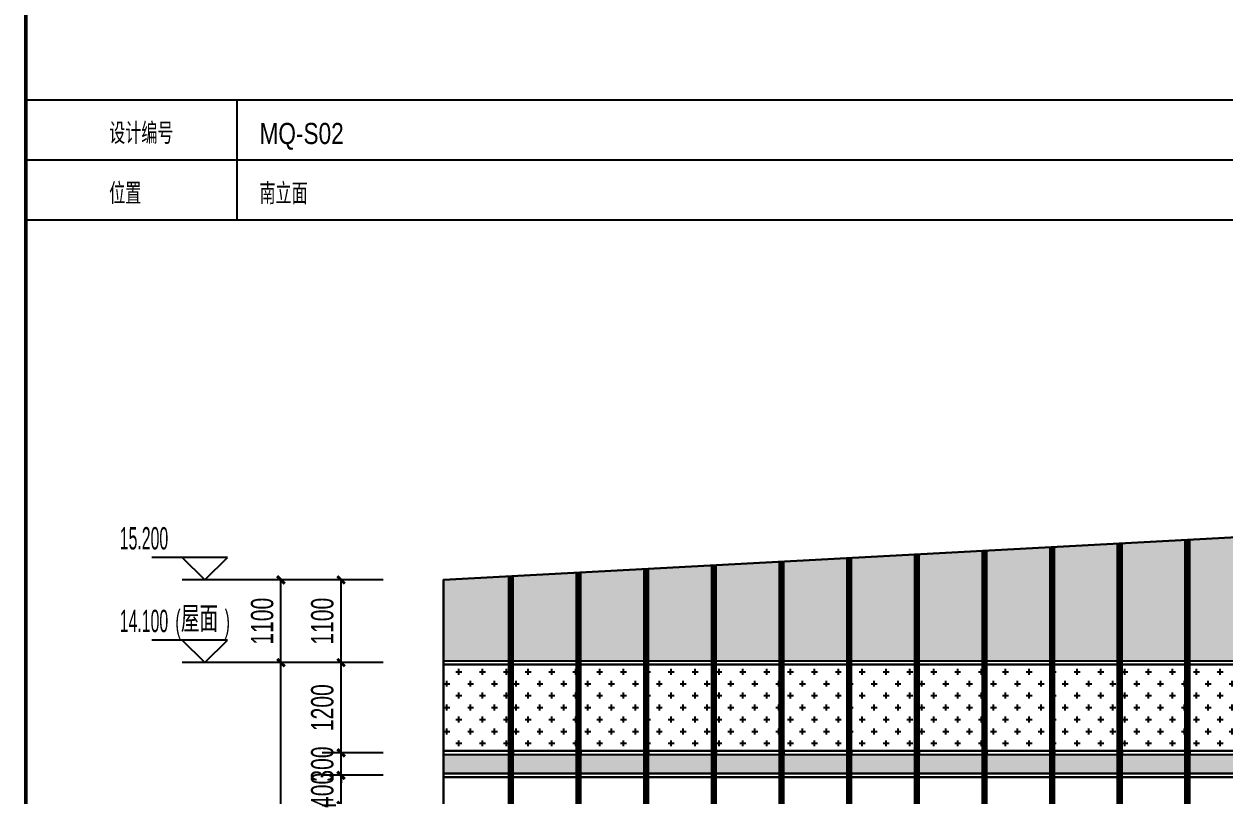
# Model space of a CAD drawing. Extents: x -483182 to 812890, y -390528 to -214858.
# Drawn here: x -207405 to -191442, y -338643 to -328385 of the extents above; entities that cross this region are included whole.
import ezdxf

# ---------------------------------------------------------------- set-up
doc = ezdxf.new("R2010")
doc.units = 0
doc.header["$LTSCALE"] = 1000
doc.header["$MEASUREMENT"] = 0
doc.linetypes.add('ACAD_ISO05W100', pattern=[34, 24, -3, 0.5, -3, 0.5, -3])
for name, color, linetype in [('01-标注_尺寸', 124, 'Continuous'), ('01-标注_标高', 200, 'Continuous'), ('01-标注_轴线坐标', 132, 'Continuous'), ('02-TEXT_标注', 130, 'Continuous'), ('05-填充_156', 156, 'Continuous'), ('05-填充_168', 168, 'Continuous'), ('05-填充_18', 18, 'Continuous'), ('A-0-图名图例', 2, 'Continuous'), ('A-C_幕墙龙骨', 133, 'Continuous'), ('A-C_窗', 140, 'Continuous')]:
    doc.layers.add(name, color=color, linetype=linetype)
doc.styles.add('_TCH_DIM', font='ros.shx', dxfattribs={"width": 0.75, "bigfont": 'jd.shx'})
doc.styles.add('_TCH_DIM_T3', font='ros.shx', dxfattribs={"width": 0.705882, "bigfont": 'jd.shx'})
doc.dimstyles.new('_TCH_ARCH&&100', dxfattribs={"dimtxt": 297.5, "dimasz": 100, "dimexe": 250, "dimexo": 300, "dimgap": 100, "dimtad": 1, "dimdec": 0, "dimzin": 0, "dimdsep": 46, "dimtxsty": '_TCH_DIM_T3', "dimblk": 'ARCHTICK', "dimcen": 0.09, "dimclrt": 7, "dimazin": 2, "dimtfac": 1, "dimtdec": 0, "dimtix": 1, "dimtmove": 2, "dimatfit": 3, "dimfxl": 0, "dimtolj": 1, "dimtzin": 0, "dimarcsym": 0})

# ---------------------------------------------------------------- blocks, each defined once
blk = doc.blocks.new('*U31')
at = {"layer": '05-填充_156'}
h = blk.add_hatch(dxfattribs=at)
h.set_pattern_fill('CROSS', color=136, scale=100)
h.set_pattern_definition([(0, (-32147, 313554.43), (158.75, 158.75), [79.375, -238.125]), (90, (-32107.32, 313514.74), (-158.75, 158.75), [79.375, -238.125])])
h.paths.add_polyline_path([(0, 1500), (840, 1500), (840, 350), (0, 350)])
at = {"layer": '05-填充_168'}
h = blk.add_hatch(color=256, dxfattribs=at)
h.dxf.hatch_style = 1
h.paths.add_polyline_path([(0, 300), (840, 300), (840, 50), (0, 50)])
for points in [[(0, 1550), (840, 1550)], [(0, 1500), (840, 1500)], [(0, 350), (840, 350)], [(0, 300), (840, 300)], [(0, 50), (840, 50)], [(0, 0), (840, 0)]]:
    blk.add_lwpolyline(points)
for points in [[(840, 1500), (0, 1500), (0, 1550), (840, 1550)], [(0, 1500), (840, 1500), (840, 350), (0, 350)], [(0, 300), (840, 300), (840, 350), (0, 350)], [(0, 300), (840, 300), (840, 50), (0, 50)], [(840, 0), (0, 0), (0, 50), (840, 50)]]:
    blk.add_lwpolyline(points, close=True)
blk = doc.blocks.new('*U119')
at = {"layer": 'A-C_窗'}
blk.add_blockref('*U31', (-420, -775), dxfattribs=at)
blk = doc.blocks.new('*U120')
at = {"layer": 'A-C_窗', "color": 0, "linetype": 'ByBlock', "lineweight": -2, "transparency": 16777216}
for p in [(0, 0), (900, 0), (1800, 0), (2700, 0), (3600, 0), (4500, 0), (5400, 0), (6300, 0), (7200, 0), (8100, 0), (9000, 0)]:
    blk.add_blockref('*U119', p, dxfattribs=at)
blk = doc.blocks.new('*U115')
at = {"layer": '05-填充_156'}
h = blk.add_hatch(dxfattribs=at)
h.set_pattern_fill('CROSS', color=136, scale=100)
h.set_pattern_definition([(0, (-32117, 313554.43), (158.75, 158.75), [79.375, -238.125]), (90, (-32077.32, 313514.74), (-158.75, 158.75), [79.375, -238.125])])
h.paths.add_polyline_path([(0, 1500), (870, 1500), (870, 350), (0, 350)])
at = {"layer": '05-填充_168'}
h = blk.add_hatch(color=256, dxfattribs=at)
h.dxf.hatch_style = 1
h.paths.add_polyline_path([(0, 300), (870, 300), (870, 50), (0, 50)])
for points in [[(0, 1550), (870, 1550)], [(0, 1500), (870, 1500)], [(0, 350), (870, 350)], [(0, 300), (870, 300)], [(0, 50), (870, 50)], [(0, 0), (870, 0)]]:
    blk.add_lwpolyline(points)
for points in [[(870, 1500), (0, 1500), (0, 1550), (870, 1550)], [(0, 1500), (870, 1500), (870, 350), (0, 350)], [(0, 300), (870, 300), (870, 350), (0, 350)], [(0, 300), (870, 300), (870, 50), (0, 50)], [(870, 0), (0, 0), (0, 50), (870, 50)]]:
    blk.add_lwpolyline(points, close=True)
blk = doc.blocks.new('lkjgliutg')
at = {"layer": '05-填充_156'}
h = blk.add_hatch(dxfattribs=at)
h.set_pattern_fill('CROSS', color=136, scale=100)
h.set_pattern_definition([(0, (-157917.5, 360570.43), (158.75, 158.75), [79.375, -238.125]), (90, (-157877.81, 360530.74), (-158.75, 158.75), [79.375, -238.125])])
h.paths.add_polyline_path([(0, 9925), (870, 9925), (870, 11047), (0, 11000)])
h.paths.add_polyline_path([(930, 9925), (1770, 9925), (1770, 11095), (930, 11050)])
h.paths.add_polyline_path([(1830, 9925), (2670, 9925), (2670, 11144), (1830, 11098)])
h.paths.add_polyline_path([(2730, 9925), (3570, 9925), (3570, 11192), (2730, 11147)])
h.paths.add_polyline_path([(3630, 9925), (4470, 9925), (4470, 11241), (3630, 11195)])
h.paths.add_polyline_path([(4530, 9925), (5370, 9925), (5370, 11289), (4530, 11244)])
h.paths.add_polyline_path([(6270, 11337), (5430, 11292), (5430, 9925), (6270, 9925)])
h.paths.add_polyline_path([(7170, 11386), (6330, 11341), (6330, 9925), (7170, 9925)])
h.paths.add_polyline_path([(7230, 9925), (8070, 9925), (8070, 11434), (7230, 11389)])
h.paths.add_polyline_path([(8970, 11483), (8130, 11437), (8130, 9925), (8970, 9925)])
h.paths.add_polyline_path([(9870, 11531), (9030, 11486), (9030, 9925), (9870, 9925)])
h.paths.add_polyline_path([(9930, 9925), (10770, 9925), (10770, 11580), (9930, 11534)])
h.paths.add_polyline_path([(10830, 9925), (11670, 9925), (11670, 11628), (10830, 11583)])
h.paths.add_polyline_path([(11730, 9925), (12570, 9925), (12570, 11676), (11730, 11631)])
h.paths.add_polyline_path([(12630, 9925), (13470, 9925), (13470, 11725), (12630, 11680)])
h.paths.add_polyline_path([(13530, 9925), (14370, 9925), (14370, 11773), (13530, 11728)])
h.paths.add_polyline_path([(14430, 9925), (15270, 9925), (15270, 11822), (14430, 11776)])
h.paths.add_polyline_path([(15330, 9925), (16170, 9925), (16170, 11870), (15330, 11825)])
h.paths.add_polyline_path([(16230, 9925), (17070, 9925), (17070, 11919), (16230, 11873)])
h.paths.add_polyline_path([(17130, 9925), (17970, 9925), (17970, 11967), (17130, 11922)])
h.paths.add_polyline_path([(18870, 12015), (18030, 11970), (18030, 9925), (18870, 9925)])
h.paths.add_polyline_path([(18930, 9925), (19770, 9925), (19770, 12064), (18930, 12019)])
h.paths.add_polyline_path([(19830, 9925), (20670, 9925), (20670, 12112), (19830, 12067)])
h.paths.add_polyline_path([(20730, 9925), (21570, 9925), (21570, 12161), (20730, 12115)])
h.paths.add_polyline_path([(22470, 12209), (21630, 12164), (21630, 9925), (22470, 9925)])
h.paths.add_polyline_path([(22530, 9925), (23370, 9925), (23370, 12258), (22530, 12212)])
h.paths.add_polyline_path([(23430, 9925), (24270, 9925), (24270, 12306), (23430, 12261)])
h.paths.add_polyline_path([(24330, 9925), (25170, 9925), (25170, 12354), (24330, 12309)])
h.paths.add_polyline_path([(25230, 9925), (26070, 9925), (26070, 12403), (25230, 12358)])
h.paths.add_polyline_path([(26970, 12451), (26130, 12406), (26130, 9925), (26970, 9925)])
h.paths.add_polyline_path([(27876, 12500), (27030, 12454), (27030, 9925), (27876, 9925)])
at = {"layer": '05-填充_18', "const_width": 60}
for points in [[(9000, -150), (9000, 11484)], [(9900, -150), (9900, 11533)], [(6300, -150), (6300, 11339)], [(7200, -150), (7200, 11387)], [(8100, -150), (8100, 11436)], [(2700, -150), (2700, 11145)], [(3600, -150), (3600, 11194)], [(4500, -150), (4500, 11242)], [(5400, -150), (5400, 11291)], [(900, -150), (900, 11048)], [(1800, -150), (1800, 11097)]]:
    blk.add_lwpolyline(points, dxfattribs=at)
at = {"layer": 'A-C_幕墙龙骨'}
for points in [[(9870, -150), (9870, 11531)], [(9930, -150), (9930, 11534)], [(6270, -150), (6270, 11337)], [(6330, -150), (6330, 11341)], [(7170, -150), (7170, 11386)], [(7230, -150), (7230, 11389)], [(8070, -150), (8070, 11434)], [(8130, -150), (8130, 11437)], [(8970, -150), (8970, 11483)], [(9030, -150), (9030, 11486)], [(3570, -150), (3570, 11192)], [(3630, -150), (3630, 11195)], [(4470, -150), (4470, 11241)], [(4530, -150), (4530, 11244)], [(5370, -150), (5370, 11289)], [(5430, -150), (5430, 11292)], [(870, -150), (870, 11047)], [(930, -150), (930, 11050)], [(1770, -150), (1770, 11095)], [(1830, -150), (1830, 11098)], [(2670, -150), (2670, 11144)], [(2730, -150), (2730, 11147)]]:
    blk.add_lwpolyline(points, dxfattribs=at)
at = {"layer": 'A-C_窗'}
blk.add_lwpolyline([(27876, 12500), (0, 11000), (0, -150), (27876, -150)], close=True, dxfattribs=at)
for name, p in [('*U115', (0, 8375)), ('*U120', (1350, 9150))]:
    blk.add_blockref(name, p, dxfattribs=at)
blk = doc.blocks.new('图框-A1')
at = {"const_width": 0.5}
blk.add_lwpolyline([(766, 584), (25, 584), (25, 10), (766, 10)], close=True, dxfattribs=at)
blk = doc.blocks.new('_ArchTick')
at = {"color": 0, "linetype": 'ByBlock', "const_width": 0.4}
blk.add_lwpolyline([(-0.5, -0.5), (0.5, 0.5)], dxfattribs=at)
blk = doc.blocks.new('*D1948')
at = {"layer": '01-标注_轴线坐标', "color": 0, "lineweight": -2, "transparency": 16777216}
for p, q in [((-202916, -336881), (-204237, -336881)), ((-203987, -341381), (-203987, -336881)), ((-202916, -341381), (-204237, -341381))]:
    blk.add_line(p, q, dxfattribs=at)
at = {"layer": 'Defpoints', "color": 0, "transparency": 16777216}
for p in [(-203987, -336881), (-202616, -336881), (-202616, -341381)]:
    blk.add_point(p, dxfattribs=at)
at = {"layer": '01-标注_轴线坐标', "color": 0, "lineweight": -2, "transparency": 16777216, "xscale": 100, "yscale": 100, "zscale": 100}
for p, rotation in [((-203987, -336881), 90), ((-203987, -341381), 270)]:
    blk.add_blockref('_ArchTick', p, dxfattribs=dict(at, rotation=rotation))
at = {"layer": '01-标注_轴线坐标', "color": 7, "transparency": 16777216, "insert": (-204236, -339131), "char_height": 297.5, "attachment_point": 5, "rotation": 90, "style": '_TCH_DIM_T3'}
blk.add_mtext('\\A1;4500', dxfattribs=at)
blk = doc.blocks.new('*D1949')
at = {"layer": '01-标注_轴线坐标', "color": 0, "lineweight": -2, "transparency": 16777216}
for p, q in [((-202916, -335781), (-204237, -335781)), ((-203987, -336881), (-203987, -335781)), ((-202916, -336881), (-204237, -336881))]:
    blk.add_line(p, q, dxfattribs=at)
at = {"layer": 'Defpoints', "color": 0, "transparency": 16777216}
for p in [(-203987, -335781), (-202616, -335781), (-202616, -336881)]:
    blk.add_point(p, dxfattribs=at)
at = {"layer": '01-标注_轴线坐标', "color": 0, "lineweight": -2, "transparency": 16777216, "xscale": 100, "yscale": 100, "zscale": 100}
for p, rotation in [((-203987, -335781), 90), ((-203987, -336881), 270)]:
    blk.add_blockref('_ArchTick', p, dxfattribs=dict(at, rotation=rotation))
at = {"layer": '01-标注_轴线坐标', "color": 7, "transparency": 16777216, "insert": (-204236, -336331), "char_height": 297.5, "attachment_point": 5, "rotation": 90, "style": '_TCH_DIM_T3'}
blk.add_mtext('\\A1;1100', dxfattribs=at)
blk = doc.blocks.new('*D1960')
at = {"layer": '01-标注_尺寸', "color": 0, "lineweight": -2, "transparency": 16777216}
for p, q in [((-202626, -338381), (-203437, -338381)), ((-203187, -338381), (-203187, -338281)), ((-203187, -338781), (-203187, -338381)), ((-202626, -338781), (-203437, -338781)), ((-203187, -338781), (-203187, -338881))]:
    blk.add_line(p, q, dxfattribs=at)
at = {"layer": 'Defpoints', "color": 0, "transparency": 16777216}
for p in [(-203187, -338381), (-202326, -338381), (-202326, -338781)]:
    blk.add_point(p, dxfattribs=at)
at = {"layer": '01-标注_尺寸', "color": 0, "lineweight": -2, "transparency": 16777216, "xscale": 100, "yscale": 100, "zscale": 100}
for p, rotation in [((-203187, -338381), 270), ((-203187, -338781), 90)]:
    blk.add_blockref('_ArchTick', p, dxfattribs=dict(at, rotation=rotation))
at = {"layer": '01-标注_尺寸', "color": 7, "transparency": 16777216, "insert": (-203436, -338581), "char_height": 297.5, "attachment_point": 5, "rotation": 90, "style": '_TCH_DIM_T3'}
blk.add_mtext('\\A1;400', dxfattribs=at)
blk = doc.blocks.new('*D1961')
at = {"layer": '01-标注_尺寸', "color": 0, "lineweight": -2, "transparency": 16777216}
for p, q in [((-202626, -338081), (-203437, -338081)), ((-203187, -338081), (-203187, -337981)), ((-203187, -338381), (-203187, -338081)), ((-202626, -338381), (-203437, -338381)), ((-203187, -338381), (-203187, -338481))]:
    blk.add_line(p, q, dxfattribs=at)
at = {"layer": 'Defpoints', "color": 0, "transparency": 16777216}
for p in [(-203187, -338081), (-202326, -338081), (-202326, -338381)]:
    blk.add_point(p, dxfattribs=at)
at = {"layer": '01-标注_尺寸', "color": 0, "lineweight": -2, "transparency": 16777216, "xscale": 100, "yscale": 100, "zscale": 100}
for p, rotation in [((-203187, -338081), 270), ((-203187, -338381), 90)]:
    blk.add_blockref('_ArchTick', p, dxfattribs=dict(at, rotation=rotation))
at = {"layer": '01-标注_尺寸', "color": 7, "transparency": 16777216, "insert": (-203436, -338231), "char_height": 297.5, "attachment_point": 5, "rotation": 90, "style": '_TCH_DIM_T3'}
blk.add_mtext('\\A1;300', dxfattribs=at)
blk = doc.blocks.new('*D1962')
at = {"layer": '01-标注_尺寸', "color": 0, "lineweight": -2, "transparency": 16777216}
for p, q in [((-202626, -336881), (-203437, -336881)), ((-203187, -338081), (-203187, -336881)), ((-202626, -338081), (-203437, -338081))]:
    blk.add_line(p, q, dxfattribs=at)
at = {"layer": 'Defpoints', "color": 0, "transparency": 16777216}
for p in [(-203187, -336881), (-202326, -336881), (-202326, -338081)]:
    blk.add_point(p, dxfattribs=at)
at = {"layer": '01-标注_尺寸', "color": 0, "lineweight": -2, "transparency": 16777216, "xscale": 100, "yscale": 100, "zscale": 100}
for p, rotation in [((-203187, -336881), 90), ((-203187, -338081), 270)]:
    blk.add_blockref('_ArchTick', p, dxfattribs=dict(at, rotation=rotation))
at = {"layer": '01-标注_尺寸', "color": 7, "transparency": 16777216, "insert": (-203436, -337481), "char_height": 297.5, "attachment_point": 5, "rotation": 90, "style": '_TCH_DIM_T3'}
blk.add_mtext('\\A1;1200', dxfattribs=at)
blk = doc.blocks.new('*D1963')
at = {"layer": '01-标注_尺寸', "color": 0, "lineweight": -2, "transparency": 16777216}
for p, q in [((-202626, -335781), (-203437, -335781)), ((-203187, -336881), (-203187, -335781)), ((-202626, -336881), (-203437, -336881))]:
    blk.add_line(p, q, dxfattribs=at)
at = {"layer": 'Defpoints', "color": 0, "transparency": 16777216}
for p in [(-203187, -335781), (-202326, -335781), (-202326, -336881)]:
    blk.add_point(p, dxfattribs=at)
at = {"layer": '01-标注_尺寸', "color": 0, "lineweight": -2, "transparency": 16777216, "xscale": 100, "yscale": 100, "zscale": 100}
for p, rotation in [((-203187, -335781), 90), ((-203187, -336881), 270)]:
    blk.add_blockref('_ArchTick', p, dxfattribs=dict(at, rotation=rotation))
at = {"layer": '01-标注_尺寸', "color": 7, "transparency": 16777216, "insert": (-203436, -336331), "char_height": 297.5, "attachment_point": 5, "rotation": 90, "style": '_TCH_DIM_T3'}
blk.add_mtext('\\A1;1100', dxfattribs=at)

msp = doc.modelspace()

# ---------------------------------------------------------------- linework, layer by layer
at = {"layer": '01-标注_标高'}
for p, q in [((-204699.9, -335481.1), (-205704.4, -335481.1)), ((-204999.9, -335781.1), (-205299.9, -335481.1)), ((-204999.9, -335781.1), (-204699.9, -335481.1)), ((-203987.4, -335781.1), (-205299.9, -335781.1)), ((-204699.9, -336581.1), (-205704.4, -336581.1)), ((-204999.9, -336881.1), (-205299.9, -336581.1)), ((-204999.9, -336881.1), (-204699.9, -336581.1)), ((-203987.4, -336881.1), (-205299.9, -336881.1))]:
    msp.add_line(p, q, dxfattribs=at)
at = {"layer": 'A-0-图名图例'}
for p, q in [((-207380, -329391.9), (-133280, -329391.9)), ((-204572, -329391.9), (-204572, -330991.9)), ((-207380, -330191.9), (-133280, -330191.9)), ((-207380, -330991.9), (-133280, -330991.9))]:
    msp.add_line(p, q, dxfattribs=at)
at = {"layer": 'A-C_窗'}
msp.add_lwpolyline([(-173950.5, -346931.4), (-201826.5, -346931.4), (-201826.5, -335781.1), (-173950.5, -334281.1)], close=True, dxfattribs=at)

# ---------------------------------------------------------------- block references
at = {"xscale": 100, "yscale": 100, "zscale": 100}
msp.add_blockref('图框-A1', (-209880, -353791.9), dxfattribs=at)
at = {"layer": 'A-C_窗'}
msp.add_blockref('lkjgliutg', (-201826.5, -346781.1), dxfattribs=at)

# ---------------------------------------------------------------- texts
at = {"layer": '02-TEXT_标注', "linetype": 'ACAD_ISO05W100', "style": '_TCH_DIM', "width": 0.8}
for s, p in [('设计编号', (-206272, -329980.4)), ('MQ-S02', (-204272, -329981.9)), ('位置', (-206272, -330781.9)), ('南立面', (-204272, -330781.9))]:
    msp.add_text(s, height=281.25, dxfattribs=at).set_placement(p)
at = {"layer": '02-TEXT_标注', "style": '_TCH_DIM'}
for s, height, width, p in [('15.200', 297.5, 0.529412, (-206131, -335376.1)), ('14.100', 297.5, 0.529412, (-206131, -336476.1)), ('(', 297.5, 0.529412, (-205391.2, -336476.1)), ('屋面', 347.29, 0.75, (-205317.7, -336476.1)), (')', 297.5, 0.529412, (-204735.7, -336476.1))]:
    msp.add_text(s, height=height, dxfattribs=dict(at, width=width)).set_placement(p)

# ---------------------------------------------------------------- dimensions: what is measured, and where the dimension line sits
at = {"layer": '01-标注_尺寸'}
for p1, p2, picture, middle in [((-202326, -336881.1), (-202326, -335781.1), '*D1963', (-203436.1, -336331.1)), ((-202326, -338081.1), (-202326, -336881.1), '*D1962', (-203436.1, -337481.1)), ((-202326, -338381.1), (-202326, -338081.1), '*D1961', (-203436.1, -338231.1)), ((-202326, -338781.1), (-202326, -338381.1), '*D1960', (-203436.1, -338581.1))]:
    dim = msp.add_aligned_dim(p1=p1, p2=p2, distance=861.4, dimstyle='_TCH_ARCH&&100', dxfattribs=at)
    dim.commit()
    dim.dimension.update_dxf_attribs({"geometry": picture, "text_midpoint": middle})
at = {"layer": '01-标注_轴线坐标'}
for p1, p2, picture, middle in [((-202615.7, -336881.1), (-202615.7, -335781.1), '*D1949', (-204236.1, -336331.1)), ((-202615.7, -341381.1), (-202615.7, -336881.1), '*D1948', (-204236.1, -339131.1))]:
    dim = msp.add_aligned_dim(p1=p1, p2=p2, distance=1371.7, dimstyle='_TCH_ARCH&&100', dxfattribs=at)
    dim.commit()
    dim.dimension.update_dxf_attribs({"geometry": picture, "text_midpoint": middle})

doc.saveas('drawing.dxf')
